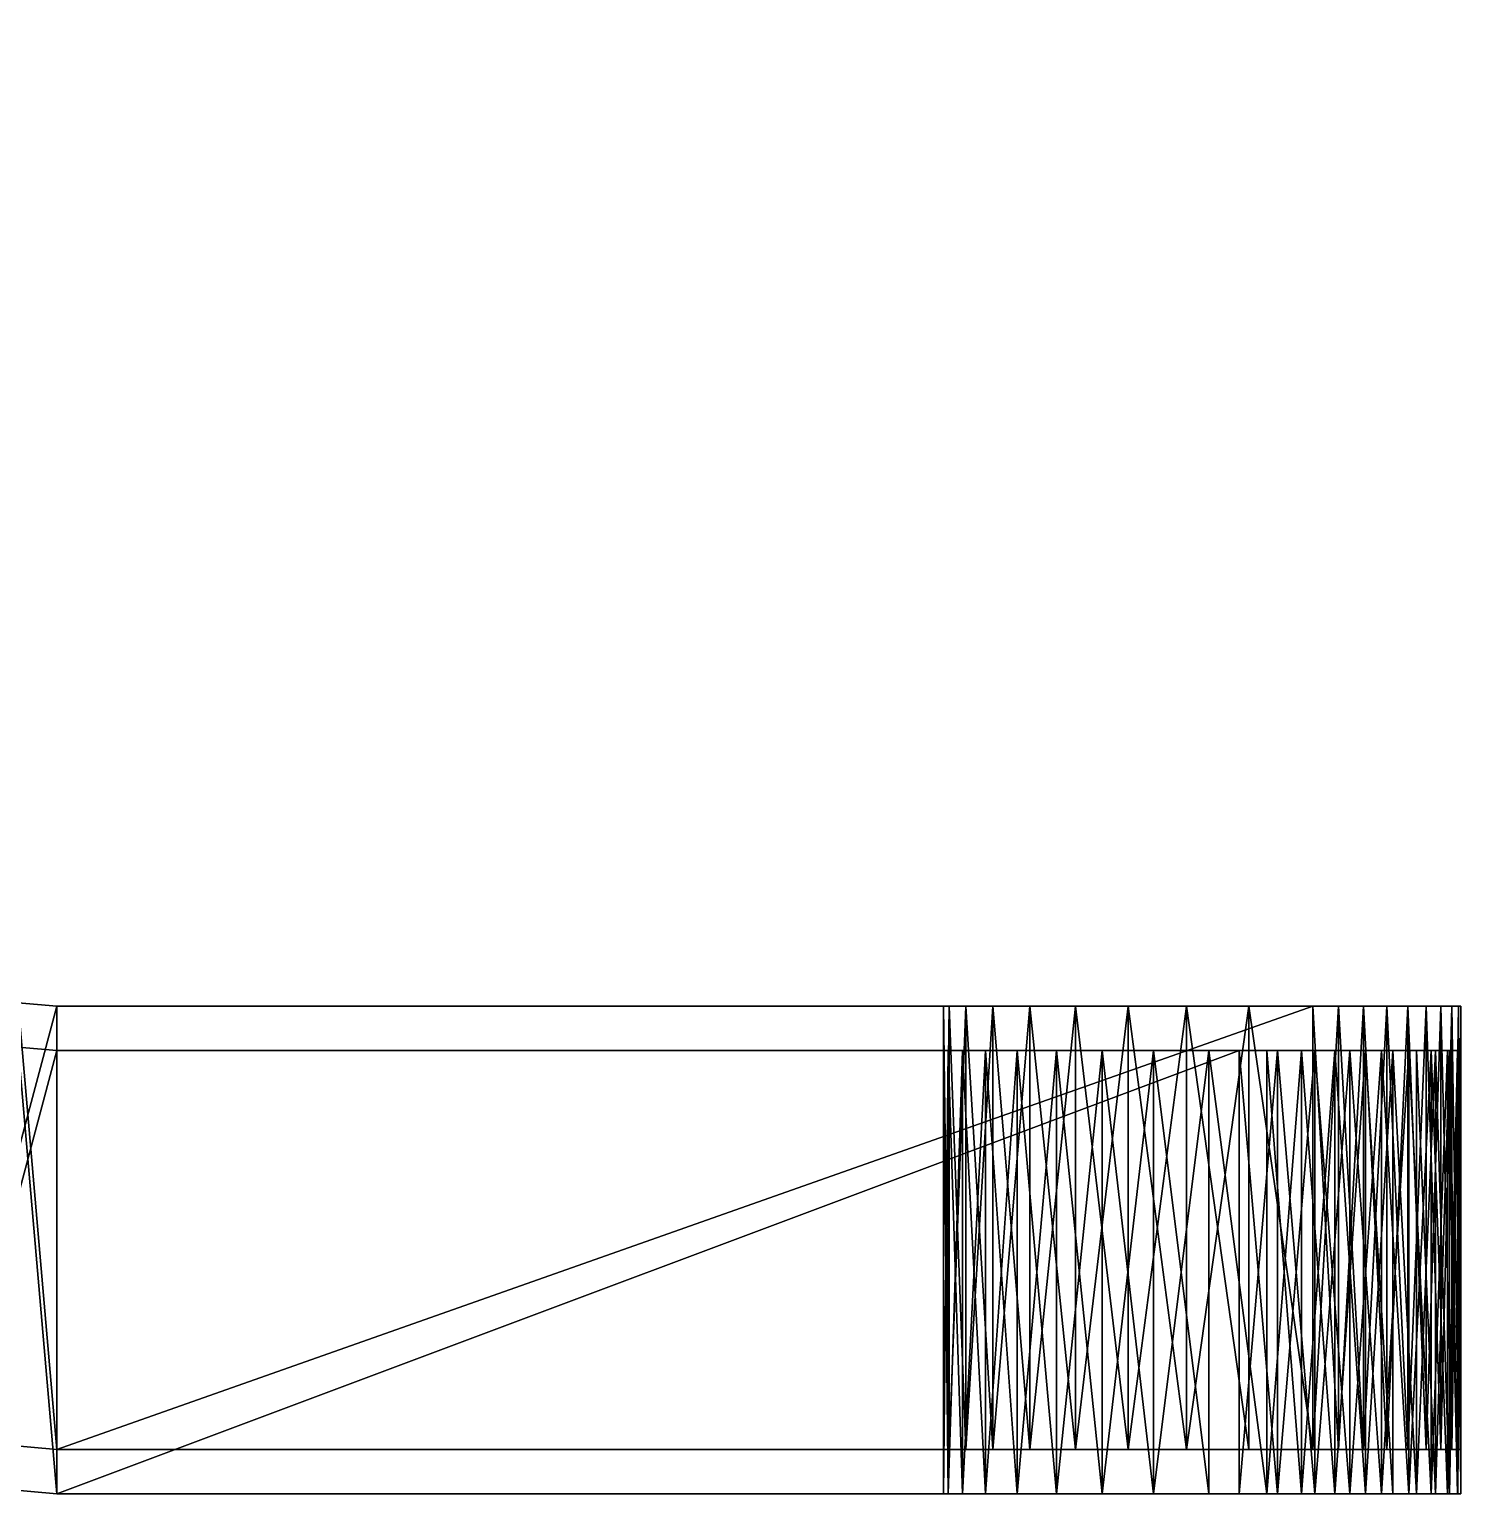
# Model space of a CAD drawing. Extents: x -5.6 to 5.6, y -2.1 to 1.6.
# Drawn here: x 4.601 to 5.57, y -1.67 to -0.679 of the extents above; entities that cross this region are included whole.
import ezdxf

# ---------------------------------------------------------------- set-up
doc = ezdxf.new("R2010")
doc.units = 0
doc.layers.add('USB4216_Shell', color=7, linetype='CONTINUOUS')

msp = doc.modelspace()

# ---------------------------------------------------------------- meshes
at = {"layer": 'USB4216_Shell', "color": 7}
mesh = msp.add_polyface(dxfattribs=at)
corners = [(4.47, -1.19, -7.55), (4.47, -1.19, -8.5), (4.472279, -1.216047, -8.5), (4.479046, -1.241303, -7.55), (4.472279, -1.216047, -7.55), (4.490096, -1.265, -8.5), (4.505093, -1.286418, -7.55), (4.490096, -1.265, -7.55), (4.523582, -1.304907, -8.5), (4.545, -1.319904, -7.55), (4.523582, -1.304907, -7.55), (4.568697, -1.330954, -8.5), (4.593953, -1.337721, -7.55), (4.568697, -1.330954, -7.55), (4.593953, -1.337721, -8.5), (4.62, -1.34, -7.55), (4.545, -1.319904, -8.5), (4.62, -1.34, -8.5), (4.505093, -1.286418, -8.5), (4.479046, -1.241303, -8.5), (4.230289, -1.415, -8.5), (4.197138, -1.343909, -8.5), (4.176837, -1.268142, -8.5), (4.17, -1.19, -8.5), (4.47, -1.22, -3.5), (4.47, -1.22, -4.7), (4.472279, -1.246047, -4.7), (4.479046, -1.271303, -3.5), (4.472279, -1.246047, -3.5), (4.490096, -1.295, -4.7), (4.505093, -1.316418, -3.5), (4.490096, -1.295, -3.5), (4.505093, -1.316418, -4.7), (4.523582, -1.334907, -4.7), (4.523582, -1.334907, -3.5), (4.479046, -1.271303, -4.7), (4.176837, -1.298142, -4.7), (4.197138, -1.373909, -4.7), (4.47, -0.38, -4.7), (4.17, -1.22, -4.7), (4.197138, -1.373909, -3.5), (4.176837, -1.298142, -3.5), (4.17, -1.22, -3.5), (4.230289, -1.415, -7.55), (4.197138, -1.343909, -7.55), (4.176837, -1.268142, -7.55), (4.17, -1.19, -7.55)]
mesh.append_faces([[corners[k] for k in face] for face in [(0, 1, 2), (2, 3, 4), (5, 6, 7), (8, 9, 10), (11, 12, 13), (14, 15, 12), (8, 16, 9), (16, 11, 13), (11, 14, 12), (14, 17, 15), (18, 8, 10), (16, 13, 9), (5, 18, 6), (18, 10, 6), (19, 5, 7), (19, 7, 3), (2, 19, 3), (0, 2, 4), (20, 18, 5), (21, 5, 19), (22, 19, 2), (23, 2, 1), (24, 25, 26), (26, 27, 28), (29, 30, 31), (32, 33, 34), (29, 32, 30), (32, 34, 30), (35, 29, 31), (35, 31, 27), (26, 35, 27), (24, 26, 28), (26, 36, 35), (37, 29, 35), (38, 39, 25), (39, 26, 25), (27, 31, 40), (28, 27, 41), (24, 28, 42), (7, 6, 43), (3, 7, 44), (4, 3, 45), (0, 4, 46)]], dxfattribs={"color": 7})
mesh = msp.add_polyface(dxfattribs=at)
corners = [(5.253494, -1.34, -7.9), (4.62, -1.34, -7.55), (5.235077, -1.34, -7.939495), (5.223798, -1.34, -7.981588), (5.22, -1.34, -8.025), (4.62, -1.34, -8.5), (5.223798, -1.34, -8.068412), (5.235077, -1.34, -8.110505), (5.253494, -1.34, -8.15), (4.27528, -1.479254, -8.5), (4.330746, -1.53472, -8.5), (4.523582, -1.304907, -8.5), (4.62, -1.64, -8.5), (5.47, -1.34, -8.5), (4.541858, -1.633163, -8.5), (4.593953, -1.337721, -8.5), (4.466091, -1.612862, -8.5), (4.568697, -1.330954, -8.5), (4.395, -1.579711, -8.5), (4.545, -1.319904, -8.5), (4.505093, -1.286418, -8.5), (5.26984, -1.37, -3.950214), (4.62, -1.37, -3.5), (5.248462, -1.37, -3.984151), (5.232787, -1.37, -4.02107), (5.223217, -1.37, -4.06002), (5.22, -1.37, -4.1), (4.62, -1.37, -4.7), (5.223217, -1.37, -4.13998), (5.232787, -1.37, -4.17893), (5.248462, -1.37, -4.215849), (4.523582, -1.334907, -4.7), (4.545, -1.349904, -3.5), (4.523582, -1.334907, -3.5), (4.568697, -1.360954, -4.7), (4.593953, -1.367721, -3.5), (4.568697, -1.360954, -3.5), (4.593953, -1.367721, -4.7), (4.545, -1.349904, -4.7), (4.330746, -1.56472, -4.7), (4.27528, -1.509254, -4.7), (4.505093, -1.316418, -4.7), (4.230289, -1.445, -4.7), (4.490096, -1.295, -4.7), (4.330746, -1.56472, -3.5), (4.505093, -1.316418, -3.5), (4.27528, -1.509254, -3.5), (4.490096, -1.295, -3.5), (4.230289, -1.445, -3.5), (5.47, -1.34, -7.55), (4.62, -1.64, -7.55), (4.593953, -1.337721, -7.55), (4.568697, -1.330954, -7.55), (4.466091, -1.612862, -7.55), (4.545, -1.319904, -7.55), (4.395, -1.579711, -7.55), (4.523582, -1.304907, -7.55), (4.330746, -1.53472, -7.55), (4.505093, -1.286418, -7.55), (4.27528, -1.479254, -7.55)]
mesh.append_faces([[corners[k] for k in face] for face in [(0, 1, 2), (2, 1, 3), (3, 1, 4), (4, 1, 5), (6, 4, 5), (7, 6, 5), (8, 7, 5), (9, 10, 11), (12, 13, 5), (14, 5, 15), (16, 15, 17), (18, 17, 19), (10, 19, 11), (9, 11, 20), (21, 22, 23), (23, 22, 24), (24, 22, 25), (25, 22, 26), (26, 22, 27), (28, 26, 27), (29, 27, 30), (29, 28, 27), (31, 32, 33), (34, 35, 36), (37, 22, 35), (31, 38, 32), (38, 34, 36), (34, 37, 35), (37, 27, 22), (38, 36, 32), (39, 38, 31), (40, 31, 41), (42, 41, 43), (33, 32, 44), (45, 33, 46), (47, 45, 48), (49, 50, 1), (1, 50, 51), (52, 51, 53), (54, 52, 55), (56, 54, 57), (58, 56, 59), (59, 56, 57)]], dxfattribs={"color": 7})
mesh = msp.add_polyface(dxfattribs=at)
corners = [(4.62, -1.64, -8.5), (4.62, -1.64, -7.55), (5.22, -1.64, -8.025), (4.330746, -1.53472, -8.5), (4.395, -1.579711, -8.5), (4.545, -1.319904, -8.5), (4.466091, -1.612862, -8.5), (4.568697, -1.330954, -8.5), (4.541858, -1.633163, -8.5), (4.593953, -1.337721, -8.5), (4.62, -1.34, -8.5), (4.541858, -1.663163, -3.5), (4.466091, -1.642862, -4.7), (4.466091, -1.642862, -3.5), (4.62, -1.67, -3.5), (4.541858, -1.663163, -4.7), (4.395, -1.609711, -4.7), (4.330746, -1.56472, -4.7), (4.395, -1.609711, -3.5), (4.62, -1.67, -4.7), (5.22, -1.67, -4.1), (5.223217, -1.67, -4.06002), (4.27528, -1.509254, -4.7), (4.523582, -1.334907, -4.7), (4.545, -1.349904, -4.7), (4.568697, -1.360954, -4.7), (4.593953, -1.367721, -4.7), (4.62, -1.37, -4.7), (5.42, -1.37, -4.7), (5.42, -1.37, -3.5), (4.62, -1.37, -3.5), (4.593953, -1.367721, -3.5), (4.568697, -1.360954, -3.5), (4.545, -1.349904, -3.5), (4.27528, -1.509254, -3.5), (4.523582, -1.334907, -3.5), (4.330746, -1.56472, -3.5), (4.593953, -1.337721, -7.55), (4.541858, -1.633163, -7.55), (4.330746, -1.53472, -7.55), (4.545, -1.319904, -7.55), (4.395, -1.579711, -7.55), (4.568697, -1.330954, -7.55), (4.466091, -1.612862, -7.55)]
mesh.append_faces([[corners[k] for k in face] for face in [(0, 1, 2), (3, 4, 5), (4, 6, 7), (6, 8, 9), (8, 0, 10), (11, 12, 13), (14, 15, 11), (16, 17, 18), (12, 16, 13), (15, 12, 11), (19, 15, 14), (13, 16, 18), (19, 14, 20), (14, 21, 20), (22, 17, 23), (17, 16, 24), (16, 12, 25), (12, 15, 26), (15, 19, 27), (19, 28, 27), (15, 27, 26), (12, 26, 25), (16, 25, 24), (29, 14, 30), (30, 14, 31), (31, 14, 11), (32, 31, 13), (33, 32, 18), (34, 35, 36), (36, 33, 18), (18, 32, 13), (13, 31, 11), (37, 1, 38), (39, 40, 41), (41, 42, 43), (43, 37, 38), (38, 6, 43), (1, 8, 38), (4, 3, 41), (6, 4, 43), (8, 6, 38), (0, 8, 1), (43, 4, 41)]], dxfattribs={"color": 7})
mesh = msp.add_polyface(dxfattribs=at)
corners = [(5.22, -1.67, -4.1), (5.223217, -1.37, -4.06002), (5.22, -1.37, -4.1), (5.248462, -1.37, -3.984151), (5.232787, -1.37, -4.02107), (5.232787, -1.67, -4.02107), (5.223217, -1.67, -4.06002), (5.22, -1.64, -8.025), (5.223798, -1.34, -7.981588), (5.22, -1.34, -8.025), (5.235077, -1.34, -7.939495), (5.223798, -1.64, -7.981588), (5.235077, -1.64, -7.939495), (5.223798, -1.64, -8.068412), (5.223798, -1.34, -8.068412), (5.235077, -1.64, -8.110505), (5.235077, -1.34, -8.110505), (4.62, -1.64, -7.55), (5.47, -1.64, -7.55), (5.309303, -1.64, -7.833489), (5.278489, -1.64, -7.864303), (5.253494, -1.64, -7.9), (4.62, -1.64, -8.5), (5.253494, -1.64, -8.15), (5.278489, -1.64, -8.185697), (5.309303, -1.64, -8.216511), (5.47, -1.64, -8.5), (5.47, -1.34, -8.5), (5.223217, -1.67, -4.13998), (5.223217, -1.37, -4.13998), (5.232787, -1.67, -4.17893), (5.232787, -1.37, -4.17893), (4.62, -1.67, -3.5), (5.42, -1.67, -3.5), (5.296369, -1.67, -3.920133), (5.26984, -1.67, -3.950214), (5.248462, -1.67, -3.984151), (4.62, -1.67, -4.7), (5.248462, -1.67, -4.215849), (5.26984, -1.67, -4.249786), (5.296369, -1.67, -4.279867), (5.42, -1.67, -4.7), (5.42, -1.37, -4.7), (5.42, -1.37, -3.5), (5.47, -1.34, -7.55)]
mesh.append_faces([[corners[k] for k in face] for face in [(0, 1, 2), (3, 4, 5), (4, 1, 6), (1, 0, 6), (4, 6, 5), (7, 8, 9), (10, 8, 11), (8, 7, 11), (10, 11, 12), (13, 9, 14), (15, 14, 16), (14, 15, 13), (9, 13, 7), (17, 18, 19), (17, 19, 20), (17, 20, 21), (17, 21, 12), (17, 12, 11), (17, 11, 7), (22, 7, 13), (22, 13, 15), (22, 15, 23), (22, 23, 24), (22, 24, 25), (22, 25, 26), (22, 26, 27), (28, 2, 29), (30, 29, 31), (29, 30, 28), (2, 28, 0), (32, 33, 34), (32, 34, 35), (32, 35, 36), (32, 36, 5), (32, 5, 6), (37, 0, 28), (37, 28, 30), (37, 30, 38), (37, 38, 39), (37, 39, 40), (37, 40, 41), (37, 41, 42), (33, 32, 43), (18, 17, 44)]], dxfattribs={"color": 7})
mesh = msp.add_polyface(dxfattribs=at)
corners = [(5.345, -1.64, -8.241506), (5.309303, -1.34, -8.216511), (5.345, -1.34, -8.241506), (5.384495, -1.64, -8.259923), (5.384495, -1.34, -8.259923), (5.426588, -1.64, -8.271202), (5.426588, -1.34, -8.271202), (5.47, -1.64, -8.275), (5.47, -1.34, -8.275), (5.47, -1.34, -7.775), (5.487365, -1.64, -7.773481), (5.487365, -1.34, -7.773481), (5.47, -1.34, -8.5), (5.47, -1.64, -8.5), (5.487365, -1.34, -8.498481), (5.47, -1.34, -7.55), (4.62, -1.34, -7.55), (5.309303, -1.34, -7.833489), (5.487365, -1.34, -7.551519), (5.504202, -1.34, -7.556031), (5.426588, -1.34, -7.778798), (5.384495, -1.34, -7.790077), (5.345, -1.34, -7.808494), (5.278489, -1.34, -7.864303), (5.253494, -1.34, -7.9), (5.253494, -1.34, -8.15), (4.62, -1.34, -8.5), (5.278489, -1.34, -8.185697), (5.487365, -1.34, -8.276519), (5.504202, -1.34, -8.281031), (5.487365, -1.64, -7.551519), (5.42, -1.37, -3.5), (4.62, -1.37, -3.5), (5.296369, -1.37, -3.920133), (5.446047, -1.37, -3.502279), (5.471303, -1.37, -3.509046), (5.495, -1.37, -3.520096), (5.516418, -1.37, -3.535093), (5.57, -1.37, -3.703137), (5.43875, -1.37, -3.851961), (5.399486, -1.37, -3.86015), (5.362037, -1.37, -3.874514), (5.327368, -1.37, -3.894681), (5.26984, -1.37, -3.950214), (5.296369, -1.37, -4.279867), (4.62, -1.37, -4.7), (5.42, -1.37, -4.7), (5.327368, -1.37, -4.305319), (5.362037, -1.37, -4.325486), (5.399486, -1.37, -4.33985), (5.43875, -1.37, -4.348039), (5.462308, -1.37, -4.352953), (5.484778, -1.37, -4.361571), (5.505579, -1.37, -4.373671), (5.57, -1.37, -4.496863), (5.26984, -1.37, -4.249786), (5.248462, -1.37, -4.215849), (5.446047, -1.37, -4.697721), (5.57, -1.37, -4.55)]
mesh.append_faces([[corners[k] for k in face] for face in [(0, 1, 2), (3, 2, 4), (5, 4, 6), (7, 6, 8), (9, 10, 11), (12, 13, 14), (15, 16, 17), (18, 15, 19), (9, 15, 20), (20, 15, 21), (21, 15, 22), (22, 15, 17), (17, 16, 23), (23, 16, 24), (25, 26, 27), (2, 1, 12), (4, 2, 12), (6, 4, 12), (8, 6, 12), (28, 8, 29), (1, 27, 26), (1, 26, 12), (30, 15, 18), (31, 32, 33), (34, 31, 35), (35, 31, 36), (36, 31, 37), (38, 31, 39), (39, 31, 40), (40, 31, 41), (41, 31, 42), (42, 31, 33), (33, 32, 43), (44, 45, 46), (47, 44, 46), (48, 47, 46), (49, 48, 46), (50, 49, 46), (51, 50, 52), (52, 50, 53), (54, 50, 46), (44, 55, 45), (55, 56, 45), (57, 58, 46)]], dxfattribs={"color": 7})
mesh = msp.add_polyface(dxfattribs=at)
corners = [(5.399486, -1.37, -3.86015), (5.362037, -1.37, -3.874514), (5.362037, -1.67, -3.874514), (5.327368, -1.37, -3.894681), (5.327368, -1.67, -3.894681), (5.296369, -1.37, -3.920133), (5.296369, -1.67, -3.920133), (5.26984, -1.37, -3.950214), (5.248462, -1.37, -3.984151), (5.248462, -1.67, -3.984151), (5.232787, -1.67, -4.02107), (5.26984, -1.67, -3.950214), (5.384495, -1.34, -7.790077), (5.345, -1.34, -7.808494), (5.345, -1.64, -7.808494), (5.309303, -1.34, -7.833489), (5.309303, -1.64, -7.833489), (5.278489, -1.34, -7.864303), (5.278489, -1.64, -7.864303), (5.253494, -1.34, -7.9), (5.253494, -1.64, -7.9), (5.235077, -1.34, -7.939495), (5.235077, -1.64, -7.939495), (5.384495, -1.64, -7.790077), (5.253494, -1.64, -8.15), (5.235077, -1.34, -8.110505), (5.253494, -1.34, -8.15), (5.278489, -1.64, -8.185697), (5.278489, -1.34, -8.185697), (5.309303, -1.64, -8.216511), (5.309303, -1.34, -8.216511), (5.345, -1.34, -8.241506), (5.384495, -1.64, -8.259923), (5.345, -1.64, -8.241506), (5.235077, -1.64, -8.110505), (5.248462, -1.67, -4.215849), (5.232787, -1.37, -4.17893), (5.248462, -1.37, -4.215849), (5.26984, -1.67, -4.249786), (5.26984, -1.37, -4.249786), (5.327368, -1.67, -4.305319), (5.296369, -1.37, -4.279867), (5.327368, -1.37, -4.305319), (5.362037, -1.67, -4.325486), (5.362037, -1.37, -4.325486), (5.399486, -1.67, -4.33985), (5.296369, -1.67, -4.279867), (5.232787, -1.67, -4.17893), (5.42, -1.67, -3.5), (5.42, -1.67, -4.7)]
mesh.append_faces([[corners[k] for k in face] for face in [(0, 1, 2), (1, 3, 4), (3, 5, 6), (7, 8, 9), (8, 10, 9), (7, 9, 11), (3, 6, 4), (1, 4, 2), (7, 11, 6), (6, 5, 7), (12, 13, 14), (13, 15, 16), (15, 17, 18), (17, 19, 20), (19, 21, 22), (19, 22, 20), (17, 20, 18), (15, 18, 16), (13, 16, 14), (12, 14, 23), (24, 25, 26), (27, 26, 28), (29, 28, 30), (31, 32, 33), (30, 33, 29), (28, 29, 27), (26, 27, 24), (25, 24, 34), (35, 36, 37), (38, 37, 39), (40, 41, 42), (43, 42, 44), (44, 45, 43), (42, 43, 40), (41, 40, 46), (37, 38, 35), (36, 35, 47), (41, 46, 38), (38, 39, 41), (48, 2, 4), (48, 4, 6), (46, 40, 49), (40, 43, 49)]], dxfattribs={"color": 7})
mesh = msp.add_polyface(dxfattribs=at)
corners = [(5.43875, -1.67, -3.851961), (5.43875, -1.37, -3.851961), (5.399486, -1.37, -3.86015), (5.399486, -1.67, -3.86015), (5.362037, -1.67, -3.874514), (5.47, -1.64, -7.775), (5.47, -1.34, -7.775), (5.426588, -1.34, -7.778798), (5.426588, -1.64, -7.778798), (5.384495, -1.34, -7.790077), (5.384495, -1.64, -7.790077), (5.47, -1.34, -8.275), (5.487365, -1.34, -8.276519), (5.47, -1.64, -8.275), (5.426588, -1.34, -8.271202), (5.426588, -1.64, -8.271202), (5.384495, -1.34, -8.259923), (5.384495, -1.64, -8.259923), (5.487365, -1.64, -7.773481), (5.47, -1.64, -7.55), (5.47, -1.34, -7.55), (5.487365, -1.64, -7.551519), (5.345, -1.64, -7.808494), (5.309303, -1.64, -7.833489), (5.309303, -1.64, -8.216511), (5.345, -1.64, -8.241506), (5.47, -1.64, -8.5), (5.43875, -1.67, -4.348039), (5.462308, -1.37, -4.352953), (5.462308, -1.67, -4.352953), (5.484778, -1.37, -4.361571), (5.43875, -1.37, -4.348039), (5.399486, -1.67, -4.33985), (5.362037, -1.37, -4.325486), (5.399486, -1.37, -4.33985), (5.462308, -1.67, -3.847047), (5.462308, -1.37, -3.847047), (5.484778, -1.67, -3.838429), (5.42, -1.67, -3.5), (5.42, -1.37, -3.5), (5.446047, -1.67, -3.502279), (5.471303, -1.37, -3.509046), (5.446047, -1.37, -3.502279), (5.471303, -1.67, -3.509046), (5.495, -1.67, -3.520096), (5.362037, -1.67, -4.325486), (5.42, -1.67, -4.7), (5.484778, -1.67, -4.361571), (5.42, -1.37, -4.7), (5.446047, -1.37, -4.697721), (5.471303, -1.67, -4.690954), (5.446047, -1.67, -4.697721), (5.471303, -1.37, -4.690954)]
mesh.append_faces([[corners[k] for k in face] for face in [(0, 1, 2), (0, 2, 3), (2, 4, 3), (5, 6, 7), (5, 7, 8), (7, 9, 10), (7, 10, 8), (11, 12, 13), (14, 13, 15), (16, 15, 17), (5, 18, 6), (19, 20, 21), (19, 5, 8), (19, 8, 10), (19, 10, 22), (19, 22, 23), (24, 25, 26), (25, 17, 26), (17, 15, 26), (15, 13, 26), (27, 28, 29), (28, 30, 29), (31, 28, 27), (32, 33, 34), (27, 34, 31), (34, 27, 32), (1, 35, 36), (35, 37, 36), (0, 35, 1), (38, 39, 40), (41, 40, 42), (43, 40, 41), (40, 39, 42), (38, 40, 43), (38, 43, 44), (38, 0, 3), (38, 3, 4), (45, 32, 46), (32, 27, 46), (27, 29, 47), (48, 46, 49), (50, 49, 51), (52, 49, 50), (49, 46, 51)]], dxfattribs={"color": 7})
mesh = msp.add_polyface(dxfattribs=at)
corners = [(5.563969, -1.34, -7.709202), (5.568481, -1.64, -7.692365), (5.568481, -1.34, -7.692365), (5.546604, -1.34, -7.739279), (5.556603, -1.64, -7.725), (5.556603, -1.34, -7.725), (5.52, -1.34, -7.761603), (5.534279, -1.64, -7.751604), (5.534279, -1.34, -7.751604), (5.487365, -1.34, -7.773481), (5.504202, -1.64, -7.768969), (5.504202, -1.34, -7.768969), (5.52, -1.64, -7.761603), (5.546604, -1.64, -7.739279), (5.563969, -1.64, -7.709202), (5.57, -1.34, -7.675), (5.57, -1.34, -8.4), (5.57, -1.64, -8.375), (5.57, -1.34, -8.375), (5.57, -1.64, -7.65), (5.57, -1.34, -7.65), (5.556603, -1.34, -8.45), (5.546604, -1.34, -8.464279), (5.556603, -1.64, -8.45), (5.563969, -1.34, -8.434202), (5.563969, -1.64, -8.434202), (5.568481, -1.34, -8.417365), (5.568481, -1.64, -8.417365), (5.57, -1.64, -8.4), (5.534279, -1.34, -8.476604), (5.546604, -1.64, -8.464279), (5.52, -1.34, -8.486603), (5.534279, -1.64, -8.476604), (5.504202, -1.34, -8.493969), (5.52, -1.64, -8.486603), (5.487365, -1.34, -8.498481), (5.504202, -1.64, -8.493969), (5.504202, -1.34, -7.556031), (5.487365, -1.64, -7.551519), (5.487365, -1.34, -7.551519), (5.534279, -1.34, -7.573396), (5.52, -1.64, -7.563397), (5.52, -1.34, -7.563397), (5.556603, -1.34, -7.6), (5.546604, -1.64, -7.585721), (5.546604, -1.34, -7.585721), (5.568481, -1.34, -7.632635), (5.563969, -1.64, -7.615798), (5.563969, -1.34, -7.615798), (5.568481, -1.64, -7.632635), (5.556603, -1.64, -7.6), (5.534279, -1.64, -7.573396), (5.504202, -1.64, -7.556031), (5.516418, -1.37, -3.535093), (5.42, -1.37, -3.5), (5.534907, -1.37, -3.553582), (5.549904, -1.37, -3.575), (5.560954, -1.37, -3.598697), (5.567721, -1.37, -3.623953), (5.57, -1.37, -3.65), (5.57, -1.37, -3.703137), (5.56807, -1.37, -3.727125), (5.562328, -1.37, -3.750495), (5.552923, -1.37, -3.772647), (5.540096, -1.37, -3.793009), (5.524179, -1.37, -3.811058), (5.505579, -1.37, -3.826329), (5.484778, -1.37, -3.838429), (5.462308, -1.37, -3.847047), (5.43875, -1.37, -3.851961), (5.505579, -1.37, -4.373671), (5.43875, -1.37, -4.348039), (5.524179, -1.37, -4.388942), (5.540096, -1.37, -4.406991), (5.552923, -1.37, -4.427353), (5.562328, -1.37, -4.449505)]
mesh.append_faces([[corners[k] for k in face] for face in [(0, 1, 2), (3, 4, 5), (6, 7, 8), (9, 10, 11), (11, 12, 6), (8, 13, 3), (5, 14, 0), (1, 15, 2), (16, 17, 18), (15, 19, 20), (21, 22, 23), (24, 21, 25), (26, 24, 27), (16, 26, 28), (22, 29, 30), (29, 31, 32), (31, 33, 34), (33, 35, 36), (37, 38, 39), (40, 41, 42), (43, 44, 45), (46, 47, 48), (20, 49, 46), (48, 50, 43), (45, 51, 40), (42, 52, 37), (53, 54, 55), (55, 54, 56), (56, 54, 57), (57, 54, 58), (58, 54, 59), (59, 54, 60), (61, 60, 62), (62, 60, 63), (63, 60, 64), (64, 60, 65), (65, 60, 66), (66, 60, 67), (67, 60, 68), (68, 60, 69), (70, 71, 72), (72, 71, 73), (73, 71, 74), (74, 71, 75)]], dxfattribs={"color": 7})
mesh = msp.add_polyface(dxfattribs=at)
corners = [(5.504202, -1.34, -7.556031), (5.47, -1.34, -7.55), (5.52, -1.34, -7.563397), (5.534279, -1.34, -7.573396), (5.546604, -1.34, -7.585721), (5.556603, -1.34, -7.6), (5.563969, -1.34, -7.615798), (5.568481, -1.34, -7.632635), (5.57, -1.34, -7.65), (5.57, -1.34, -7.675), (5.47, -1.34, -7.775), (5.568481, -1.34, -7.692365), (5.563969, -1.34, -7.709202), (5.556603, -1.34, -7.725), (5.546604, -1.34, -7.739279), (5.534279, -1.34, -7.751604), (5.52, -1.34, -7.761603), (5.504202, -1.34, -7.768969), (5.487365, -1.34, -7.773481), (5.504202, -1.34, -8.281031), (5.47, -1.34, -8.275), (5.52, -1.34, -8.288397), (5.534279, -1.34, -8.298396), (5.546604, -1.34, -8.310721), (5.556603, -1.34, -8.325), (5.563969, -1.34, -8.340798), (5.568481, -1.34, -8.357635), (5.57, -1.34, -8.375), (5.57, -1.34, -8.4), (5.47, -1.34, -8.5), (5.568481, -1.34, -8.417365), (5.563969, -1.34, -8.434202), (5.556603, -1.34, -8.45), (5.546604, -1.34, -8.464279), (5.534279, -1.34, -8.476604), (5.52, -1.34, -8.486603), (5.504202, -1.34, -8.493969), (5.487365, -1.34, -8.498481), (5.562328, -1.37, -4.449505), (5.43875, -1.37, -4.348039), (5.56807, -1.37, -4.472875), (5.57, -1.37, -4.496863), (5.57, -1.37, -4.55), (5.42, -1.37, -4.7), (5.567721, -1.37, -4.576047), (5.560954, -1.37, -4.601303), (5.549904, -1.37, -4.625), (5.534907, -1.37, -4.646418), (5.516418, -1.37, -4.664907), (5.495, -1.37, -4.679904), (5.471303, -1.37, -4.690954), (5.446047, -1.37, -4.697721)]
mesh.append_faces([[corners[k] for k in face] for face in [(0, 1, 2), (2, 1, 3), (3, 1, 4), (4, 1, 5), (5, 1, 6), (6, 1, 7), (7, 1, 8), (8, 1, 9), (9, 1, 10), (11, 9, 12), (12, 9, 13), (13, 9, 14), (14, 9, 15), (15, 9, 16), (16, 9, 17), (17, 9, 18), (18, 9, 10), (19, 20, 21), (21, 20, 22), (22, 20, 23), (23, 20, 24), (24, 20, 25), (25, 20, 26), (26, 20, 27), (27, 20, 28), (28, 20, 29), (30, 28, 31), (31, 28, 32), (32, 28, 33), (33, 28, 34), (34, 28, 35), (35, 28, 36), (36, 28, 37), (37, 28, 29), (38, 39, 40), (40, 39, 41), (42, 41, 43), (44, 42, 45), (45, 42, 46), (46, 42, 47), (47, 42, 48), (48, 42, 49), (49, 42, 50), (50, 42, 51)]], dxfattribs={"color": 7})
mesh = msp.add_polyface(dxfattribs=at)
corners = [(5.57, -1.34, -8.375), (5.57, -1.64, -8.375), (5.568481, -1.34, -8.357635), (5.52, -1.34, -8.288397), (5.534279, -1.34, -8.298396), (5.52, -1.64, -8.288397), (5.504202, -1.34, -8.281031), (5.504202, -1.64, -8.281031), (5.487365, -1.34, -8.276519), (5.487365, -1.64, -8.276519), (5.546604, -1.34, -8.310721), (5.534279, -1.64, -8.298396), (5.556603, -1.34, -8.325), (5.546604, -1.64, -8.310721), (5.563969, -1.34, -8.340798), (5.556603, -1.64, -8.325), (5.563969, -1.64, -8.340798), (5.57, -1.64, -7.65), (5.568481, -1.64, -7.632635), (5.57, -1.34, -7.65), (5.546604, -1.64, -7.585721), (5.534279, -1.64, -7.573396), (5.546604, -1.34, -7.585721), (5.52, -1.64, -7.563397), (5.534279, -1.34, -7.573396), (5.504202, -1.64, -7.556031), (5.52, -1.34, -7.563397), (5.487365, -1.64, -7.551519), (5.504202, -1.34, -7.556031), (5.57, -1.37, -4.496863), (5.57, -1.67, -4.496863), (5.56807, -1.37, -4.472875), (5.505579, -1.37, -4.373671), (5.524179, -1.37, -4.388942), (5.505579, -1.67, -4.373671), (5.484778, -1.37, -4.361571), (5.484778, -1.67, -4.361571), (5.540096, -1.37, -4.406991), (5.552923, -1.37, -4.427353), (5.540096, -1.67, -4.406991), (5.562328, -1.37, -4.449505), (5.552923, -1.67, -4.427353), (5.562328, -1.67, -4.449505), (5.562328, -1.37, -3.750495), (5.56807, -1.67, -3.727125), (5.56807, -1.37, -3.727125), (5.540096, -1.37, -3.793009), (5.552923, -1.67, -3.772647), (5.552923, -1.37, -3.772647), (5.505579, -1.37, -3.826329), (5.524179, -1.67, -3.811058), (5.524179, -1.37, -3.811058), (5.462308, -1.37, -3.847047), (5.484778, -1.67, -3.838429), (5.484778, -1.37, -3.838429), (5.505579, -1.67, -3.826329), (5.540096, -1.67, -3.793009), (5.562328, -1.67, -3.750495), (5.57, -1.37, -3.703137), (5.57, -1.37, -4.55), (5.57, -1.37, -3.65), (5.57, -1.67, -3.65), (5.516418, -1.37, -3.535093), (5.495, -1.67, -3.520096), (5.495, -1.37, -3.520096), (5.549904, -1.37, -3.575), (5.534907, -1.67, -3.553582), (5.534907, -1.37, -3.553582), (5.567721, -1.37, -3.623953), (5.560954, -1.67, -3.598697), (5.560954, -1.37, -3.598697), (5.567721, -1.67, -3.623953), (5.549904, -1.67, -3.575), (5.516418, -1.67, -3.535093), (5.471303, -1.67, -3.509046), (5.471303, -1.37, -3.509046), (5.549904, -1.37, -4.625), (5.534907, -1.37, -4.646418), (5.549904, -1.67, -4.625), (5.560954, -1.37, -4.601303), (5.560954, -1.67, -4.601303), (5.567721, -1.37, -4.576047), (5.567721, -1.67, -4.576047), (5.57, -1.67, -4.55), (5.516418, -1.37, -4.664907), (5.534907, -1.67, -4.646418), (5.495, -1.37, -4.679904), (5.516418, -1.67, -4.664907), (5.471303, -1.37, -4.690954), (5.495, -1.67, -4.679904)]
mesh.append_faces([[corners[k] for k in face] for face in [(0, 1, 2), (3, 4, 5), (6, 3, 7), (8, 6, 9), (4, 10, 11), (10, 12, 13), (12, 14, 15), (14, 2, 16), (17, 18, 19), (20, 21, 22), (21, 23, 24), (23, 25, 26), (25, 27, 28), (29, 30, 31), (32, 33, 34), (35, 32, 36), (37, 38, 39), (38, 40, 41), (40, 31, 42), (37, 39, 33), (43, 44, 45), (46, 47, 48), (49, 50, 51), (52, 53, 54), (54, 55, 49), (51, 56, 46), (48, 57, 43), (44, 58, 45), (59, 30, 29), (60, 58, 61), (62, 63, 64), (65, 66, 67), (68, 69, 70), (60, 71, 68), (70, 72, 65), (67, 73, 62), (64, 74, 75), (76, 77, 78), (79, 76, 80), (81, 79, 82), (59, 81, 83), (77, 84, 85), (84, 86, 87), (86, 88, 89)]], dxfattribs={"color": 7})
mesh = msp.add_polyface(dxfattribs=at)
corners = [(5.563969, -1.64, -8.340798), (5.568481, -1.34, -8.357635), (5.568481, -1.64, -8.357635), (5.546604, -1.64, -8.310721), (5.556603, -1.34, -8.325), (5.556603, -1.64, -8.325), (5.52, -1.64, -8.288397), (5.534279, -1.34, -8.298396), (5.534279, -1.64, -8.298396), (5.487365, -1.64, -8.276519), (5.504202, -1.34, -8.281031), (5.504202, -1.64, -8.281031), (5.47, -1.64, -8.275), (5.487365, -1.34, -8.276519), (5.52, -1.34, -8.288397), (5.546604, -1.34, -8.310721), (5.563969, -1.34, -8.340798), (5.57, -1.64, -8.375), (5.57, -1.64, -7.675), (5.57, -1.34, -7.675), (5.568481, -1.64, -7.692365), (5.52, -1.64, -7.761603), (5.534279, -1.64, -7.751604), (5.52, -1.34, -7.761603), (5.504202, -1.64, -7.768969), (5.504202, -1.34, -7.768969), (5.487365, -1.64, -7.773481), (5.487365, -1.34, -7.773481), (5.546604, -1.64, -7.739279), (5.534279, -1.34, -7.751604), (5.556603, -1.64, -7.725), (5.546604, -1.34, -7.739279), (5.563969, -1.64, -7.709202), (5.556603, -1.34, -7.725), (5.563969, -1.34, -7.709202), (5.57, -1.34, -8.4), (5.57, -1.64, -8.4), (5.57, -1.64, -7.65), (5.504202, -1.64, -8.493969), (5.487365, -1.34, -8.498481), (5.487365, -1.64, -8.498481), (5.534279, -1.64, -8.476604), (5.52, -1.34, -8.486603), (5.52, -1.64, -8.486603), (5.556603, -1.64, -8.45), (5.546604, -1.34, -8.464279), (5.546604, -1.64, -8.464279), (5.568481, -1.64, -8.417365), (5.563969, -1.34, -8.434202), (5.563969, -1.64, -8.434202), (5.568481, -1.34, -8.417365), (5.556603, -1.34, -8.45), (5.534279, -1.34, -8.476604), (5.504202, -1.34, -8.493969), (5.47, -1.64, -8.5), (5.556603, -1.64, -7.6), (5.546604, -1.64, -7.585721), (5.556603, -1.34, -7.6), (5.563969, -1.64, -7.615798), (5.563969, -1.34, -7.615798), (5.568481, -1.64, -7.632635), (5.568481, -1.34, -7.632635), (5.560954, -1.67, -3.598697), (5.549904, -1.67, -3.575), (5.560954, -1.37, -3.598697), (5.567721, -1.67, -3.623953), (5.567721, -1.37, -3.623953), (5.57, -1.67, -3.65), (5.57, -1.37, -3.65), (5.534907, -1.67, -3.553582), (5.516418, -1.67, -3.535093), (5.534907, -1.37, -3.553582), (5.495, -1.67, -3.520096), (5.516418, -1.37, -3.535093), (5.471303, -1.67, -3.509046), (5.495, -1.37, -3.520096), (5.516418, -1.67, -4.664907), (5.495, -1.37, -4.679904), (5.495, -1.67, -4.679904), (5.549904, -1.67, -4.625), (5.534907, -1.37, -4.646418), (5.534907, -1.67, -4.646418), (5.567721, -1.67, -4.576047), (5.560954, -1.37, -4.601303), (5.560954, -1.67, -4.601303), (5.57, -1.67, -4.55), (5.567721, -1.37, -4.576047), (5.549904, -1.37, -4.625), (5.516418, -1.37, -4.664907), (5.471303, -1.37, -4.690954), (5.471303, -1.67, -4.690954)]
mesh.append_faces([[corners[k] for k in face] for face in [(0, 1, 2), (3, 4, 5), (6, 7, 8), (9, 10, 11), (12, 13, 9), (11, 14, 6), (8, 15, 3), (5, 16, 0), (1, 17, 2), (18, 19, 20), (21, 22, 23), (24, 21, 25), (26, 24, 27), (22, 28, 29), (28, 30, 31), (30, 32, 33), (32, 20, 34), (17, 35, 36), (37, 19, 18), (38, 39, 40), (41, 42, 43), (44, 45, 46), (47, 48, 49), (36, 50, 47), (49, 51, 44), (46, 52, 41), (43, 53, 38), (39, 54, 40), (55, 56, 57), (58, 55, 59), (60, 58, 61), (62, 63, 64), (65, 62, 66), (67, 65, 68), (69, 70, 71), (70, 72, 73), (72, 74, 75), (76, 77, 78), (79, 80, 81), (82, 83, 84), (85, 86, 82), (84, 87, 79), (81, 88, 76), (78, 89, 90)]], dxfattribs={"color": 7})
mesh = msp.add_polyface(dxfattribs=at)
corners = [(5.57, -1.64, -7.675), (5.568481, -1.64, -7.692365), (5.563969, -1.64, -7.709202), (5.556603, -1.64, -7.725), (5.546604, -1.64, -7.739279), (5.534279, -1.64, -7.751604), (5.52, -1.64, -7.761603), (5.504202, -1.64, -7.768969), (5.487365, -1.64, -7.773481), (5.47, -1.64, -7.775), (5.47, -1.64, -8.275), (5.487365, -1.64, -8.276519), (5.504202, -1.64, -8.281031), (5.52, -1.64, -8.288397), (5.534279, -1.64, -8.298396), (5.546604, -1.64, -8.310721), (5.556603, -1.64, -8.325), (5.563969, -1.64, -8.340798), (5.568481, -1.64, -8.357635), (5.57, -1.64, -8.375), (5.57, -1.64, -8.4), (5.47, -1.64, -8.5), (5.568481, -1.64, -8.417365), (5.563969, -1.64, -8.434202), (5.556603, -1.64, -8.45), (5.546604, -1.64, -8.464279), (5.534279, -1.64, -8.476604), (5.52, -1.64, -8.486603), (5.504202, -1.64, -8.493969), (5.487365, -1.64, -8.498481), (5.562328, -1.67, -4.449505), (5.56807, -1.37, -4.472875), (5.56807, -1.67, -4.472875), (5.540096, -1.67, -4.406991), (5.552923, -1.37, -4.427353), (5.552923, -1.67, -4.427353), (5.505579, -1.67, -4.373671), (5.524179, -1.37, -4.388942), (5.524179, -1.67, -4.388942), (5.462308, -1.67, -4.352953), (5.484778, -1.37, -4.361571), (5.484778, -1.67, -4.361571), (5.505579, -1.37, -4.373671), (5.562328, -1.37, -4.449505), (5.57, -1.67, -4.496863), (5.57, -1.67, -3.703137), (5.57, -1.37, -3.703137), (5.56807, -1.67, -3.727125), (5.505579, -1.67, -3.826329), (5.524179, -1.67, -3.811058), (5.505579, -1.37, -3.826329), (5.484778, -1.67, -3.838429), (5.484778, -1.37, -3.838429), (5.540096, -1.67, -3.793009), (5.524179, -1.37, -3.811058), (5.552923, -1.67, -3.772647), (5.540096, -1.37, -3.793009), (5.562328, -1.67, -3.750495), (5.552923, -1.37, -3.772647), (5.562328, -1.37, -3.750495), (5.57, -1.67, -4.55), (5.57, -1.37, -4.55), (5.57, -1.67, -3.65), (5.549904, -1.67, -3.575), (5.534907, -1.67, -3.553582), (5.549904, -1.37, -3.575)]
mesh.append_faces([[corners[k] for k in face] for face in [(0, 1, 2), (0, 2, 3), (0, 3, 4), (0, 4, 5), (0, 5, 6), (0, 6, 7), (0, 7, 8), (0, 8, 9), (10, 11, 12), (10, 12, 13), (10, 13, 14), (10, 14, 15), (10, 15, 16), (10, 16, 17), (10, 17, 18), (10, 18, 19), (10, 19, 20), (10, 20, 21), (20, 22, 23), (20, 23, 24), (20, 24, 25), (20, 25, 26), (20, 26, 27), (20, 27, 28), (20, 28, 29), (20, 29, 21), (30, 31, 32), (33, 34, 35), (36, 37, 38), (39, 40, 41), (41, 42, 36), (35, 43, 30), (31, 44, 32), (38, 37, 33), (45, 46, 47), (48, 49, 50), (51, 48, 52), (49, 53, 54), (53, 55, 56), (55, 57, 58), (57, 47, 59), (60, 44, 61), (62, 46, 45), (63, 64, 65)]], dxfattribs={"color": 7})
mesh = msp.add_polyface(dxfattribs=at)
corners = [(5.47, -1.64, -7.55), (5.487365, -1.64, -7.551519), (5.504202, -1.64, -7.556031), (5.52, -1.64, -7.563397), (5.534279, -1.64, -7.573396), (5.546604, -1.64, -7.585721), (5.556603, -1.64, -7.6), (5.563969, -1.64, -7.615798), (5.568481, -1.64, -7.632635), (5.57, -1.64, -7.65), (5.57, -1.64, -7.675), (5.47, -1.64, -7.775), (5.42, -1.67, -3.5), (5.495, -1.67, -3.520096), (5.516418, -1.67, -3.535093), (5.534907, -1.67, -3.553582), (5.549904, -1.67, -3.575), (5.560954, -1.67, -3.598697), (5.567721, -1.67, -3.623953), (5.57, -1.67, -3.65), (5.57, -1.67, -3.703137), (5.43875, -1.67, -3.851961), (5.56807, -1.67, -3.727125), (5.562328, -1.67, -3.750495), (5.552923, -1.67, -3.772647), (5.540096, -1.67, -3.793009), (5.524179, -1.67, -3.811058), (5.505579, -1.67, -3.826329), (5.484778, -1.67, -3.838429), (5.462308, -1.67, -3.847047), (5.43875, -1.67, -4.348039), (5.484778, -1.67, -4.361571), (5.505579, -1.67, -4.373671), (5.524179, -1.67, -4.388942), (5.540096, -1.67, -4.406991), (5.552923, -1.67, -4.427353), (5.562328, -1.67, -4.449505), (5.56807, -1.67, -4.472875), (5.57, -1.67, -4.496863), (5.42, -1.67, -4.7), (5.57, -1.67, -4.55), (5.567721, -1.67, -4.576047), (5.560954, -1.67, -4.601303), (5.549904, -1.67, -4.625), (5.534907, -1.67, -4.646418), (5.516418, -1.67, -4.664907), (5.495, -1.67, -4.679904), (5.471303, -1.67, -4.690954), (5.446047, -1.67, -4.697721)]
mesh.append_faces([[corners[k] for k in face] for face in [(0, 1, 2), (0, 2, 3), (0, 3, 4), (0, 4, 5), (0, 5, 6), (0, 6, 7), (0, 7, 8), (0, 8, 9), (0, 9, 10), (0, 10, 11), (12, 13, 14), (12, 14, 15), (12, 15, 16), (12, 16, 17), (12, 17, 18), (12, 18, 19), (12, 19, 20), (12, 20, 21), (20, 22, 23), (20, 23, 24), (20, 24, 25), (20, 25, 26), (20, 26, 27), (20, 27, 28), (20, 28, 29), (20, 29, 21), (30, 31, 32), (30, 32, 33), (30, 33, 34), (30, 34, 35), (30, 35, 36), (30, 36, 37), (30, 37, 38), (30, 38, 39), (38, 40, 39), (40, 41, 42), (40, 42, 43), (40, 43, 44), (40, 44, 45), (40, 45, 46), (40, 46, 47), (40, 47, 48), (40, 48, 39)]], dxfattribs={"color": 7})

doc.saveas('drawing.dxf')
